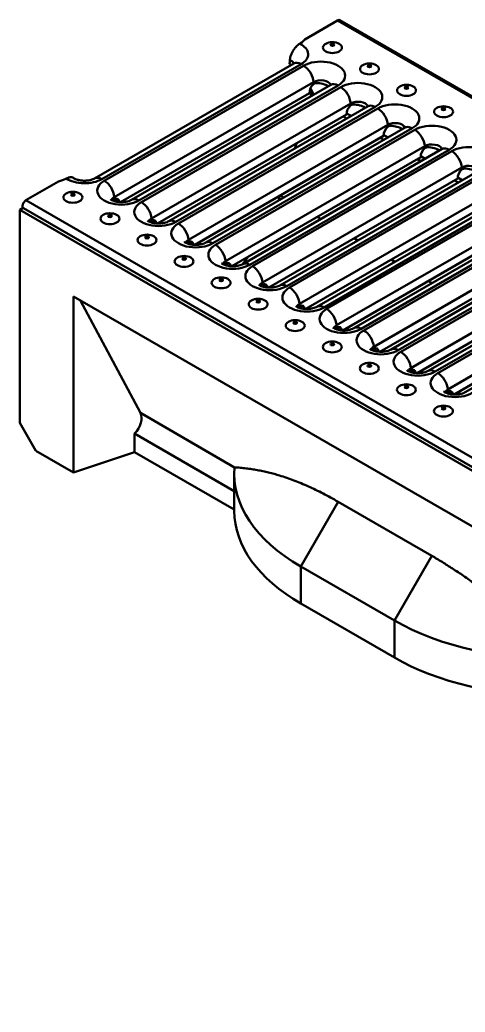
# Model space of a CAD drawing. Header units: millimetres. Extents: x 0 to 2100, y 0 to 1485.
# Drawn here: x 201.4 to 319.1, y 347.6 to 610 of the extents above; entities that cross this region are included whole.
import ezdxf

# ---------------------------------------------------------------- set-up
doc = ezdxf.new("R2010")
doc.units = ezdxf.units.MM
doc.header["$LTSCALE"] = 5
doc.layers.add('Sichtbare Kanten(DIN)', color=7, linetype='Continuous', lineweight=50)
doc.layers.add('Sichtbare tangentiale Kanten(DIN)', color=7, linetype='Continuous', lineweight=50)

msp = doc.modelspace()

# ---------------------------------------------------------------- linework, layer by layer
at = {"layer": 'Sichtbare Kanten(DIN)'}
for p, q in [((276.72, 604.827), (285.382, 609.828)), ((286.007, 609.89), (992.407, 202.05)), ((275.533, 603.733), (275.428, 603.673)), ((273.846, 598.446), (221.166, 568.031)), ((277.975, 590.63), (228.032, 561.795)), ((283.639, 592.791), (230.96, 562.377)), ((279.051, 590.286), (278.195, 591.842)), ((278.423, 591.427), (278.323, 589.722)), ((279.176, 590.215), (279.051, 590.286)), ((293.432, 587.137), (240.753, 556.723)), ((288.969, 584.56), (287.767, 585.255)), ((287.769, 584.976), (237.826, 556.141)), ((287.839, 583.908), (286.879, 584.462)), ((303.226, 581.483), (250.546, 551.068)), ((297.562, 579.321), (247.619, 550.487)), ((297.632, 578.253), (296.672, 578.808)), ((298.763, 578.906), (297.56, 579.6)), ((313.019, 575.829), (260.34, 545.414)), ((274.513, 577.322), (274.088, 575.969)), ((307.356, 573.667), (257.413, 544.833)), ((307.426, 572.599), (306.466, 573.153)), ((308.556, 573.252), (307.354, 573.946)), ((322.813, 570.174), (270.133, 539.76)), ((211.667, 567.268), (203.005, 562.267)), ((213.666, 568.014), (213.561, 567.954)), ((317.149, 568.013), (267.206, 539.178)), ((317.219, 566.945), (316.259, 567.499)), ((318.35, 567.598), (317.147, 568.292)), ((332.606, 564.52), (279.927, 534.106)), ((227.43, 561.841), (226.888, 562.154)), ((326.943, 562.359), (276.999, 533.524)), ((202.297, 560.226), (201.414, 559.715)), ((201.414, 503.377), (201.414, 559.715)), ((908.52, 151.467), (201.414, 559.715)), ((202.38, 560.164), (908.779, 152.324)), ((237.224, 556.187), (236.681, 556.5)), ((336.736, 556.704), (286.793, 527.87)), ((342.4, 558.866), (289.72, 528.451)), ((352.193, 553.212), (299.514, 522.797)), ((247.017, 550.532), (246.475, 550.846)), ((346.529, 551.05), (296.586, 522.216)), ((361.986, 547.557), (309.307, 517.143)), ((256.811, 544.878), (256.268, 545.191)), ((356.323, 545.396), (306.38, 516.561)), ((371.78, 541.903), (319.1, 511.489)), ((266.604, 539.224), (266.061, 539.537)), ((366.116, 539.742), (316.173, 510.907)), ((894.378, 144.935), (215.556, 536.853)), ((215.556, 490.313), (215.556, 536.853)), ((217.349, 535.818), (233.262, 506.013)), ((276.398, 533.57), (275.855, 533.883)), ((286.191, 527.915), (285.648, 528.229)), ((295.984, 522.261), (295.442, 522.574)), ((305.778, 516.607), (305.235, 516.92)), ((315.571, 510.953), (315.029, 511.266)), ((205.656, 496.029), (201.414, 503.377)), ((258.086, 485.354), (231.694, 500.592)), ((231.694, 500.592), (231.694, 495.693)), ((215.556, 490.313), (205.656, 496.029)), ((231.694, 495.693), (215.556, 490.313)), ((258.086, 480.455), (231.694, 495.693)), ((258.086, 489.905), (258.086, 480.107)), ((285.544, 482.531), (310.293, 468.242)), ((275.66, 465.41), (300.408, 451.121)), ((275.66, 455.612), (300.408, 441.323))]:
    msp.add_line(p, q, dxfattribs=at)
for centre, major_axis, ratio, start_param, end_param in [((285.382, 608.807), (0.625, 1.083), 0.5773503, 0, 0.7853982), ((271.997, 605.774), (5, 0), 0.5773503, 5.4977871, 5.948814), ((271.119, 597.747), (2.658, -0.556), 0.38606, 0.7684392, 1.0164256), ((280.912, 592.093), (2.658, -0.556), 0.38606, 0.7684392, 2.0892526), ((279.39, 591.446), (0.855, 1.813), 0.6252357, 0.8587812, 2.3042497), ((289.183, 585.792), (0.855, 1.813), 0.6252357, 0.8587812, 2.3042497), ((290.706, 586.439), (2.658, -0.556), 0.38606, 0.7684392, 2.0892526), ((298.977, 580.138), (0.855, 1.813), 0.6252357, 0.8587812, 2.3042497), ((300.499, 580.785), (2.658, -0.556), 0.38606, 0.7684392, 2.0892526), ((308.77, 574.484), (0.855, 1.813), 0.6252357, 0.8587812, 2.3042497), ((310.293, 575.13), (2.658, -0.556), 0.38606, 0.7684392, 2.0892526), ((318.563, 568.829), (0.855, 1.813), 0.6252357, 0.8587812, 2.3042497), ((320.086, 569.476), (2.658, -0.556), 0.38606, 0.7684392, 2.0892526), ((210.026, 569.995), (-5, 0), 0.5773503, 1.9051677, 2.3561945), ((203.005, 561.246), (-0.625, -1.083), 0.5773503, 3.9269908, 6.2831853), ((226.357, 560.828), (-0.855, -1.813), 0.6252357, 2.4041357, 3.7497182), ((225.474, 561.338), (0.855, 1.813), 0.6252357, 5.4458424, 5.813139), ((249.497, 562.165), (-16, -27.713), 0.5773503, 1.8917939, 1.9387052), ((236.15, 555.174), (-0.855, -1.813), 0.6252357, 2.4041357, 3.7497182), ((235.267, 555.683), (0.855, 1.813), 0.6252357, 5.4458424, 5.813139), ((245.944, 549.519), (-0.855, -1.813), 0.6252357, 2.4041357, 3.7497182), ((245.06, 550.029), (0.855, 1.813), 0.6252357, 5.4458424, 5.813139), ((255.737, 543.865), (-0.855, -1.813), 0.6252357, 2.4041357, 3.7497182), ((249.497, 562.165), (-16, -27.713), 0.5773503, 1.2791943, 1.3620751), ((254.854, 544.375), (0.855, 1.813), 0.6252357, 5.4458424, 5.813139), ((265.53, 538.211), (-0.855, -1.813), 0.6252357, 2.4041357, 3.7497182), ((264.647, 538.721), (0.855, 1.813), 0.6252357, 5.4458424, 5.813139), ((275.324, 532.557), (-0.855, -1.813), 0.6252357, 2.4041357, 3.7497182), ((274.441, 533.066), (0.855, 1.813), 0.6252357, 5.4458424, 5.813139), ((285.117, 526.902), (-0.855, -1.813), 0.6252357, 2.4041357, 3.7497182), ((284.234, 527.412), (0.855, 1.813), 0.6252357, 5.4458424, 5.813139), ((294.911, 521.248), (-0.855, -1.813), 0.6252357, 2.4041357, 3.7497182), ((294.028, 521.758), (0.855, 1.813), 0.6252357, 5.4458424, 5.813139), ((304.704, 515.594), (-0.855, -1.813), 0.6252357, 2.4041357, 3.7497182), ((303.821, 516.104), (0.855, 1.813), 0.6252357, 5.4458424, 5.813139), ((314.498, 509.94), (-0.855, -1.813), 0.6252357, 2.4041357, 3.7497182), ((313.614, 510.449), (0.855, 1.813), 0.6252357, 5.4458424, 5.813139), ((229.118, 503.074), (3.779, 3.456), 0.6979017, 4.7563226, 6.1065093), ((318.086, 489.905), (-60, 0), 0.5773503, 6.233143, 7.0685835), ((318.086, 480.107), (-60, 0), 0.5773503, 0, 0.7853982), ((342.835, 475.616), (60, 0), 0.5773503, 3.9269908, 4.7624313), ((342.835, 465.818), (60, 0), 0.5773503, 3.9269908, 4.7223896)]:
    msp.add_ellipse(centre, major_axis=major_axis, ratio=ratio, start_param=start_param, end_param=end_param, dxfattribs=at)
for centre in [(284.021, 602.653), (293.815, 596.999), (303.608, 591.344), (313.402, 585.69), (215.432, 563.053), (225.225, 557.398), (235.019, 551.744), (244.812, 546.09), (254.606, 540.436), (264.399, 534.782), (274.192, 529.127), (283.986, 523.473), (293.779, 517.819), (303.573, 512.165), (313.366, 506.51)]:
    msp.add_ellipse(centre, major_axis=(2.5, 0), ratio=0.5773503, dxfattribs=at)
for points, knots in [([(275.428, 603.673), (275.264, 603.578), (275.085, 603.456), (274.734, 603.172), (274.562, 603.011), (274.259, 602.691), (274.099, 602.503), (273.801, 602.101), (273.662, 601.888), (273.43, 601.486), (273.314, 601.261), (273.115, 600.803), (273.031, 600.57), (272.905, 600.149), (272.851, 599.921), (272.797, 599.579), (272.784, 599.46), (272.775, 599.347)], [0.55555776, 0.55555776, 0.55555776, 0.55555776, 0.62518056, 0.62518056, 0.69480335, 0.69480335, 0.76450244, 0.76450244, 0.83420152, 0.83420152, 0.90379047, 0.90379047, 0.97337941, 0.97337941, 1.04261917, 1.04261917, 1.08026168, 1.08026168, 1.08026168, 1.08026168]), ([(274.094, 598.622), (274.094, 598.622), (274.094, 598.622), (274.094, 598.621), (274.075, 598.601), (273.992, 598.538), (273.929, 598.494), (273.846, 598.446)], [5.99254708, 5.99254708, 5.99254708, 5.99254708, 5.99378738, 5.99378738, 6.13848635, 6.13848635, 6.28318531, 6.28318531, 6.28318531, 6.28318531]), ([(279.09, 593.035), (279.1, 593.042), (279.109, 593.049), (279.13, 593.063), (279.14, 593.071), (279.17, 593.09), (279.189, 593.101), (279.247, 593.133), (279.286, 593.153), (279.435, 593.214), (279.548, 593.242), (279.704, 593.257), (279.743, 593.259), (279.782, 593.26)], [0, 0, 0, 0, 0.004080736, 0.004080736, 0.00866605, 0.00866605, 0.016351881, 0.016351881, 0.031890083, 0.031890083, 0.072800189, 0.072800189, 0.086303969, 0.086303969, 0.086303969, 0.086303969]), ([(283.887, 592.967), (283.887, 592.967), (283.887, 592.967), (283.887, 592.967), (283.868, 592.947), (283.786, 592.883), (283.723, 592.84), (283.639, 592.791)], [5.99254708, 5.99254708, 5.99254708, 5.99254708, 5.99378738, 5.99378738, 6.13848635, 6.13848635, 6.28318531, 6.28318531, 6.28318531, 6.28318531]), ([(288.884, 587.381), (288.893, 587.388), (288.903, 587.395), (288.923, 587.409), (288.934, 587.416), (288.963, 587.435), (288.982, 587.447), (289.04, 587.479), (289.08, 587.498), (289.228, 587.56), (289.341, 587.588), (289.497, 587.603), (289.536, 587.605), (289.575, 587.606)], [0, 0, 0, 0, 0.004080736, 0.004080736, 0.00866605, 0.00866605, 0.016351881, 0.016351881, 0.031890083, 0.031890083, 0.072800189, 0.072800189, 0.086303969, 0.086303969, 0.086303969, 0.086303969]), ([(293.681, 587.313), (293.681, 587.313), (293.681, 587.313), (293.681, 587.313), (293.661, 587.293), (293.579, 587.229), (293.516, 587.186), (293.432, 587.137)], [5.99254708, 5.99254708, 5.99254708, 5.99254708, 5.99378738, 5.99378738, 6.13848635, 6.13848635, 6.28318531, 6.28318531, 6.28318531, 6.28318531]), ([(298.677, 581.727), (298.686, 581.734), (298.696, 581.741), (298.716, 581.755), (298.727, 581.762), (298.757, 581.781), (298.776, 581.792), (298.833, 581.825), (298.873, 581.844), (299.021, 581.906), (299.135, 581.933), (299.291, 581.949), (299.33, 581.951), (299.369, 581.951)], [0, 0, 0, 0, 0.004080736, 0.004080736, 0.00866605, 0.00866605, 0.016351881, 0.016351881, 0.031890083, 0.031890083, 0.072800189, 0.072800189, 0.086303969, 0.086303969, 0.086303969, 0.086303969]), ([(303.474, 581.659), (303.474, 581.659), (303.474, 581.659), (303.474, 581.659), (303.455, 581.639), (303.373, 581.575), (303.31, 581.531), (303.226, 581.483)], [5.99254708, 5.99254708, 5.99254708, 5.99254708, 5.99378738, 5.99378738, 6.13848635, 6.13848635, 6.28318531, 6.28318531, 6.28318531, 6.28318531]), ([(308.47, 576.073), (308.48, 576.08), (308.489, 576.086), (308.51, 576.101), (308.521, 576.108), (308.55, 576.127), (308.569, 576.138), (308.627, 576.171), (308.667, 576.19), (308.815, 576.252), (308.928, 576.279), (309.084, 576.295), (309.123, 576.297), (309.162, 576.297)], [0, 0, 0, 0, 0.004080736, 0.004080736, 0.00866605, 0.00866605, 0.016351881, 0.016351881, 0.031890083, 0.031890083, 0.072800189, 0.072800189, 0.086303969, 0.086303969, 0.086303969, 0.086303969]), ([(313.268, 576.005), (313.268, 576.005), (313.268, 576.005), (313.267, 576.004), (313.248, 575.984), (313.166, 575.921), (313.103, 575.877), (313.019, 575.829)], [5.99254708, 5.99254708, 5.99254708, 5.99254708, 5.99378738, 5.99378738, 6.13848635, 6.13848635, 6.28318531, 6.28318531, 6.28318531, 6.28318531]), ([(318.264, 570.418), (318.273, 570.425), (318.283, 570.432), (318.303, 570.446), (318.314, 570.454), (318.344, 570.473), (318.363, 570.484), (318.42, 570.516), (318.46, 570.536), (318.608, 570.597), (318.722, 570.625), (318.878, 570.64), (318.916, 570.642), (318.956, 570.643)], [0, 0, 0, 0, 0.004080736, 0.004080736, 0.00866605, 0.00866605, 0.016351881, 0.016351881, 0.031890083, 0.031890083, 0.072800189, 0.072800189, 0.086303969, 0.086303969, 0.086303969, 0.086303969]), ([(215.659, 568.13), (215.622, 568.157), (215.585, 568.181), (215.432, 568.269), (215.293, 568.322), (214.995, 568.379), (214.835, 568.383), (214.532, 568.353), (214.36, 568.316), (214.009, 568.193), (213.83, 568.109), (213.666, 568.014)], [1.36723959, 1.36723959, 1.36723959, 1.36723959, 1.38951635, 1.38951635, 1.45921544, 1.45921544, 1.52891452, 1.52891452, 1.59853731, 1.59853731, 1.66816011, 1.66816011, 1.66816011, 1.66816011]), ([(221.166, 568.031), (221.057, 567.968), (220.911, 567.896), (220.547, 567.754), (220.324, 567.683), (219.81, 567.561), (219.516, 567.511), (218.888, 567.449), (218.554, 567.438), (217.89, 567.462), (217.562, 567.497), (216.962, 567.603), (216.689, 567.673), (216.236, 567.825), (216.05, 567.905), (215.799, 568.036), (215.716, 568.09), (215.659, 568.131)], [6.2831853, 6.2831853, 6.2831853, 6.2831853, 6.472231, 6.472231, 6.6769629, 6.6769629, 6.8983554, 6.8983554, 7.1311041, 7.1311041, 7.3661996, 7.3661996, 7.593437, 7.593437, 7.8044199, 7.8044199, 7.9645249, 7.9645249, 7.9645249, 7.9645249]), ([(230.96, 562.377), (230.85, 562.314), (230.705, 562.242), (230.341, 562.1), (230.117, 562.029), (229.604, 561.906), (229.31, 561.857), (228.682, 561.794), (228.347, 561.784), (227.684, 561.808), (227.355, 561.843), (226.755, 561.949), (226.483, 562.019), (226.029, 562.171), (225.844, 562.251), (225.571, 562.394), (225.476, 562.457), (225.379, 562.532), (225.359, 562.553), (225.359, 562.553)], [6.2831853, 6.2831853, 6.2831853, 6.2831853, 6.472231, 6.472231, 6.6769629, 6.6769629, 6.8983554, 6.8983554, 7.1311041, 7.1311041, 7.3661996, 7.3661996, 7.593437, 7.593437, 7.8044199, 7.8044199, 7.9971278, 7.9971278, 8.1446199, 8.1446199, 8.1446199, 8.1446199]), ([(225.948, 562.21), (225.979, 562.261), (226.013, 562.308), (226.119, 562.433), (226.196, 562.501), (226.302, 562.567), (226.322, 562.578), (226.353, 562.594), (226.364, 562.6), (226.381, 562.608), (226.387, 562.611), (226.399, 562.616), (226.405, 562.618), (226.411, 562.621)], [0.007864404, 0.007864404, 0.007864404, 0.007864404, 0.029389751, 0.029389751, 0.068905962, 0.068905962, 0.077693724, 0.077693724, 0.082516728, 0.082516728, 0.085093648, 0.085093648, 0.087568489, 0.087568489, 0.087568489, 0.087568489]), ([(240.753, 556.723), (240.643, 556.659), (240.498, 556.588), (240.134, 556.445), (239.911, 556.375), (239.397, 556.252), (239.103, 556.202), (238.475, 556.14), (238.14, 556.13), (237.477, 556.154), (237.149, 556.189), (236.549, 556.295), (236.276, 556.365), (235.823, 556.516), (235.637, 556.597), (235.364, 556.74), (235.27, 556.803), (235.172, 556.878), (235.153, 556.899), (235.153, 556.899)], [6.2831853, 6.2831853, 6.2831853, 6.2831853, 6.472231, 6.472231, 6.6769629, 6.6769629, 6.8983554, 6.8983554, 7.1311041, 7.1311041, 7.3661996, 7.3661996, 7.593437, 7.593437, 7.8044199, 7.8044199, 7.9971278, 7.9971278, 8.1446199, 8.1446199, 8.1446199, 8.1446199]), ([(235.741, 556.556), (235.772, 556.606), (235.807, 556.654), (235.912, 556.779), (235.99, 556.847), (236.096, 556.913), (236.115, 556.924), (236.146, 556.94), (236.157, 556.946), (236.175, 556.954), (236.181, 556.956), (236.192, 556.962), (236.198, 556.964), (236.204, 556.967)], [0.007864404, 0.007864404, 0.007864404, 0.007864404, 0.029389751, 0.029389751, 0.068905962, 0.068905962, 0.077693724, 0.077693724, 0.082516728, 0.082516728, 0.085093648, 0.085093648, 0.087568489, 0.087568489, 0.087568489, 0.087568489]), ([(250.546, 551.068), (250.437, 551.005), (250.291, 550.934), (249.928, 550.791), (249.704, 550.72), (249.19, 550.598), (248.896, 550.548), (248.269, 550.486), (247.934, 550.475), (247.27, 550.499), (246.942, 550.534), (246.342, 550.641), (246.07, 550.711), (245.616, 550.862), (245.431, 550.943), (245.158, 551.085), (245.063, 551.148), (244.966, 551.224), (244.946, 551.244), (244.946, 551.244)], [6.2831853, 6.2831853, 6.2831853, 6.2831853, 6.472231, 6.472231, 6.6769629, 6.6769629, 6.8983554, 6.8983554, 7.1311041, 7.1311041, 7.3661996, 7.3661996, 7.593437, 7.593437, 7.8044199, 7.8044199, 7.9971278, 7.9971278, 8.1446199, 8.1446199, 8.1446199, 8.1446199]), ([(245.535, 550.902), (245.566, 550.952), (245.6, 551), (245.706, 551.124), (245.783, 551.193), (245.889, 551.258), (245.909, 551.27), (245.94, 551.286), (245.951, 551.291), (245.968, 551.299), (245.974, 551.302), (245.986, 551.307), (245.992, 551.31), (245.998, 551.312)], [0.007864404, 0.007864404, 0.007864404, 0.007864404, 0.029389751, 0.029389751, 0.068905962, 0.068905962, 0.077693724, 0.077693724, 0.082516728, 0.082516728, 0.085093648, 0.085093648, 0.087568489, 0.087568489, 0.087568489, 0.087568489]), ([(260.34, 545.414), (260.23, 545.351), (260.085, 545.28), (259.721, 545.137), (259.497, 545.066), (258.984, 544.944), (258.69, 544.894), (258.062, 544.832), (257.727, 544.821), (257.064, 544.845), (256.735, 544.88), (256.136, 544.986), (255.863, 545.056), (255.41, 545.208), (255.224, 545.288), (254.951, 545.431), (254.857, 545.494), (254.759, 545.57), (254.739, 545.59), (254.739, 545.59)], [6.2831853, 6.2831853, 6.2831853, 6.2831853, 6.472231, 6.472231, 6.6769629, 6.6769629, 6.8983554, 6.8983554, 7.1311041, 7.1311041, 7.3661996, 7.3661996, 7.593437, 7.593437, 7.8044199, 7.8044199, 7.9971278, 7.9971278, 8.1446199, 8.1446199, 8.1446199, 8.1446199]), ([(255.328, 545.247), (255.359, 545.298), (255.393, 545.345), (255.499, 545.47), (255.577, 545.538), (255.683, 545.604), (255.702, 545.615), (255.733, 545.632), (255.744, 545.637), (255.761, 545.645), (255.767, 545.648), (255.779, 545.653), (255.785, 545.656), (255.791, 545.658)], [0.007864404, 0.007864404, 0.007864404, 0.007864404, 0.029389751, 0.029389751, 0.068905962, 0.068905962, 0.077693724, 0.077693724, 0.082516728, 0.082516728, 0.085093648, 0.085093648, 0.087568489, 0.087568489, 0.087568489, 0.087568489]), ([(270.133, 539.76), (270.024, 539.697), (269.878, 539.625), (269.514, 539.483), (269.291, 539.412), (268.777, 539.289), (268.483, 539.24), (267.856, 539.177), (267.521, 539.167), (266.857, 539.191), (266.529, 539.226), (265.929, 539.332), (265.656, 539.402), (265.203, 539.554), (265.017, 539.634), (264.744, 539.777), (264.65, 539.84), (264.552, 539.915), (264.533, 539.936), (264.533, 539.936)], [6.2831853, 6.2831853, 6.2831853, 6.2831853, 6.472231, 6.472231, 6.6769629, 6.6769629, 6.8983554, 6.8983554, 7.1311041, 7.1311041, 7.3661996, 7.3661996, 7.593437, 7.593437, 7.8044199, 7.8044199, 7.9971278, 7.9971278, 8.1446199, 8.1446199, 8.1446199, 8.1446199]), ([(265.122, 539.593), (265.153, 539.644), (265.187, 539.691), (265.292, 539.816), (265.37, 539.884), (265.476, 539.95), (265.496, 539.961), (265.527, 539.977), (265.538, 539.983), (265.555, 539.991), (265.561, 539.994), (265.573, 539.999), (265.579, 540.001), (265.584, 540.004)], [0.007864404, 0.007864404, 0.007864404, 0.007864404, 0.029389751, 0.029389751, 0.068905962, 0.068905962, 0.077693724, 0.077693724, 0.082516728, 0.082516728, 0.085093648, 0.085093648, 0.087568489, 0.087568489, 0.087568489, 0.087568489]), ([(279.927, 534.106), (279.817, 534.042), (279.672, 533.971), (279.308, 533.828), (279.084, 533.758), (278.571, 533.635), (278.277, 533.585), (277.649, 533.523), (277.314, 533.513), (276.651, 533.537), (276.322, 533.572), (275.723, 533.678), (275.45, 533.748), (274.996, 533.899), (274.811, 533.98), (274.538, 534.123), (274.444, 534.186), (274.346, 534.261), (274.326, 534.282), (274.326, 534.282)], [6.2831853, 6.2831853, 6.2831853, 6.2831853, 6.472231, 6.472231, 6.6769629, 6.6769629, 6.8983554, 6.8983554, 7.1311041, 7.1311041, 7.3661996, 7.3661996, 7.593437, 7.593437, 7.8044199, 7.8044199, 7.9971278, 7.9971278, 8.1446199, 8.1446199, 8.1446199, 8.1446199]), ([(274.915, 533.939), (274.946, 533.989), (274.98, 534.037), (275.086, 534.162), (275.164, 534.23), (275.269, 534.296), (275.289, 534.307), (275.32, 534.323), (275.331, 534.329), (275.348, 534.337), (275.354, 534.339), (275.366, 534.345), (275.372, 534.347), (275.378, 534.35)], [0.007864404, 0.007864404, 0.007864404, 0.007864404, 0.029389751, 0.029389751, 0.068905962, 0.068905962, 0.077693724, 0.077693724, 0.082516728, 0.082516728, 0.085093648, 0.085093648, 0.087568489, 0.087568489, 0.087568489, 0.087568489]), ([(289.72, 528.451), (289.611, 528.388), (289.465, 528.317), (289.101, 528.174), (288.878, 528.103), (288.364, 527.981), (288.07, 527.931), (287.442, 527.869), (287.108, 527.858), (286.444, 527.882), (286.116, 527.917), (285.516, 528.024), (285.243, 528.094), (284.79, 528.245), (284.604, 528.326), (284.331, 528.468), (284.237, 528.532), (284.139, 528.607), (284.12, 528.627), (284.12, 528.627)], [6.2831853, 6.2831853, 6.2831853, 6.2831853, 6.472231, 6.472231, 6.6769629, 6.6769629, 6.8983554, 6.8983554, 7.1311041, 7.1311041, 7.3661996, 7.3661996, 7.593437, 7.593437, 7.8044199, 7.8044199, 7.9971278, 7.9971278, 8.1446199, 8.1446199, 8.1446199, 8.1446199]), ([(284.708, 528.285), (284.74, 528.335), (284.774, 528.383), (284.879, 528.508), (284.957, 528.576), (285.063, 528.641), (285.082, 528.653), (285.113, 528.669), (285.125, 528.674), (285.142, 528.682), (285.148, 528.685), (285.16, 528.69), (285.165, 528.693), (285.171, 528.695)], [0.007864404, 0.007864404, 0.007864404, 0.007864404, 0.029389751, 0.029389751, 0.068905962, 0.068905962, 0.077693724, 0.077693724, 0.082516728, 0.082516728, 0.085093648, 0.085093648, 0.087568489, 0.087568489, 0.087568489, 0.087568489]), ([(299.514, 522.797), (299.404, 522.734), (299.259, 522.663), (298.895, 522.52), (298.671, 522.449), (298.158, 522.327), (297.864, 522.277), (297.236, 522.215), (296.901, 522.204), (296.238, 522.228), (295.909, 522.263), (295.309, 522.369), (295.037, 522.439), (294.583, 522.591), (294.398, 522.671), (294.125, 522.814), (294.03, 522.877), (293.933, 522.953), (293.913, 522.973), (293.913, 522.973)], [6.2831853, 6.2831853, 6.2831853, 6.2831853, 6.472231, 6.472231, 6.6769629, 6.6769629, 6.8983554, 6.8983554, 7.1311041, 7.1311041, 7.3661996, 7.3661996, 7.593437, 7.593437, 7.8044199, 7.8044199, 7.9971278, 7.9971278, 8.1446199, 8.1446199, 8.1446199, 8.1446199]), ([(294.502, 522.63), (294.533, 522.681), (294.567, 522.728), (294.673, 522.853), (294.75, 522.921), (294.856, 522.987), (294.876, 522.998), (294.907, 523.015), (294.918, 523.02), (294.935, 523.028), (294.941, 523.031), (294.953, 523.036), (294.959, 523.039), (294.965, 523.041)], [0.007864404, 0.007864404, 0.007864404, 0.007864404, 0.029389751, 0.029389751, 0.068905962, 0.068905962, 0.077693724, 0.077693724, 0.082516728, 0.082516728, 0.085093648, 0.085093648, 0.087568489, 0.087568489, 0.087568489, 0.087568489]), ([(309.307, 517.143), (309.197, 517.08), (309.052, 517.008), (308.688, 516.866), (308.465, 516.795), (307.951, 516.672), (307.657, 516.623), (307.029, 516.56), (306.694, 516.55), (306.031, 516.574), (305.703, 516.609), (305.103, 516.715), (304.83, 516.785), (304.377, 516.937), (304.191, 517.017), (303.918, 517.16), (303.824, 517.223), (303.726, 517.298), (303.707, 517.319), (303.707, 517.319)], [6.2831853, 6.2831853, 6.2831853, 6.2831853, 6.472231, 6.472231, 6.6769629, 6.6769629, 6.8983554, 6.8983554, 7.1311041, 7.1311041, 7.3661996, 7.3661996, 7.593437, 7.593437, 7.8044199, 7.8044199, 7.9971278, 7.9971278, 8.1446199, 8.1446199, 8.1446199, 8.1446199]), ([(304.295, 516.976), (304.326, 517.027), (304.361, 517.074), (304.466, 517.199), (304.544, 517.267), (304.65, 517.333), (304.669, 517.344), (304.7, 517.36), (304.711, 517.366), (304.729, 517.374), (304.735, 517.377), (304.746, 517.382), (304.752, 517.385), (304.758, 517.387)], [0.007864404, 0.007864404, 0.007864404, 0.007864404, 0.029389751, 0.029389751, 0.068905962, 0.068905962, 0.077693724, 0.077693724, 0.082516728, 0.082516728, 0.085093648, 0.085093648, 0.087568489, 0.087568489, 0.087568489, 0.087568489]), ([(319.1, 511.489), (318.991, 511.425), (318.845, 511.354), (318.482, 511.211), (318.258, 511.141), (317.744, 511.018), (317.45, 510.969), (316.823, 510.906), (316.488, 510.896), (315.824, 510.92), (315.496, 510.955), (314.896, 511.061), (314.624, 511.131), (314.17, 511.282), (313.985, 511.363), (313.712, 511.506), (313.617, 511.569), (313.52, 511.644), (313.5, 511.665), (313.5, 511.665)], [6.2831853, 6.2831853, 6.2831853, 6.2831853, 6.472231, 6.472231, 6.6769629, 6.6769629, 6.8983554, 6.8983554, 7.1311041, 7.1311041, 7.3661996, 7.3661996, 7.593437, 7.593437, 7.8044199, 7.8044199, 7.9971278, 7.9971278, 8.1446199, 8.1446199, 8.1446199, 8.1446199]), ([(314.089, 511.322), (314.12, 511.372), (314.154, 511.42), (314.26, 511.545), (314.337, 511.613), (314.443, 511.679), (314.463, 511.69), (314.494, 511.706), (314.505, 511.712), (314.522, 511.72), (314.528, 511.723), (314.54, 511.728), (314.546, 511.73), (314.552, 511.733)], [0.007864404, 0.007864404, 0.007864404, 0.007864404, 0.029389751, 0.029389751, 0.068905962, 0.068905962, 0.077693724, 0.077693724, 0.082516728, 0.082516728, 0.085093648, 0.085093648, 0.087568489, 0.087568489, 0.087568489, 0.087568489])]:
    msp.add_open_spline(points, degree=3, knots=knots, dxfattribs=at)
for points, weights in [([(272.775, 599.347), (272.737, 598.827), (272.7, 598.327)], [1, 1.00020123327, 1.00000315487]), ([(258.161, 491.638), (271.101, 490.869), (285.544, 482.531)], [1, 1.08918624179, 1.08918624179]), ([(310.293, 468.242), (324.736, 459.903), (345.836, 441.018)], [1.08918624179, 1.08918624179, 1])]:
    msp.add_rational_spline(points, weights, degree=2, dxfattribs=at)
at = {"layer": 'Sichtbare tangentiale Kanten(DIN)'}
for p, q in [((991.782, 201.988), (285.382, 609.828)), ((223.041, 567.845), (275.72, 598.26)), ((276.413, 597.86), (223.733, 567.446)), ((226.374, 563.127), (279.053, 593.541)), ((279.053, 593.541), (279.09, 593.035)), ((232.834, 562.191), (285.513, 592.606)), ((286.206, 592.206), (233.527, 561.791)), ((236.167, 557.472), (288.847, 587.887)), ((288.847, 587.887), (288.884, 587.381)), ((242.627, 556.537), (295.307, 586.951)), ((295.999, 586.552), (243.32, 556.137)), ((245.961, 551.818), (298.64, 582.233)), ((252.421, 550.883), (305.1, 581.297)), ((305.793, 580.897), (253.113, 550.483)), ((298.64, 582.233), (298.677, 581.727)), ((255.754, 546.164), (308.434, 576.579)), ((262.214, 545.229), (314.894, 575.643)), ((315.586, 575.243), (262.907, 544.829)), ((308.434, 576.579), (308.47, 576.073)), ((265.548, 540.51), (318.227, 570.924)), ((272.008, 539.574), (324.687, 569.989)), ((325.38, 569.589), (272.7, 539.174)), ((318.227, 570.924), (318.264, 570.418)), ((275.341, 534.856), (328.021, 565.27)), ((281.801, 533.92), (334.481, 564.335)), ((203.005, 562.267), (909.404, 154.427)), ((226.374, 563.127), (226.411, 562.621)), ((271.171, 562.976), (270.211, 563.53)), ((335.173, 563.935), (282.494, 533.52)), ((285.135, 529.201), (337.814, 559.616)), ((236.167, 557.472), (236.204, 556.967)), ((280.965, 557.322), (280.005, 557.876)), ((291.595, 528.266), (344.274, 558.68)), ((344.967, 558.28), (292.287, 527.866)), ((294.928, 523.547), (347.607, 553.962)), ((245.961, 551.818), (245.998, 551.312)), ((290.758, 551.668), (289.798, 552.222)), ((301.388, 522.612), (354.067, 553.026)), ((354.76, 552.626), (302.081, 522.212)), ((255.754, 546.164), (255.791, 545.658)), ((300.551, 546.013), (299.592, 546.568)), ((304.721, 517.893), (357.401, 548.307)), ((311.181, 516.957), (363.861, 547.372)), ((364.554, 546.972), (311.874, 516.557)), ((310.345, 540.359), (309.385, 540.913)), ((314.515, 512.239), (367.194, 542.653)), ((265.548, 540.51), (265.584, 540.004)), ((275.341, 534.856), (275.378, 534.35)), ((285.135, 529.201), (285.171, 528.695)), ((294.928, 523.547), (294.965, 523.041)), ((304.721, 517.893), (304.758, 517.387)), ((314.515, 512.239), (314.552, 511.733)), ((258.161, 491.638), (233.262, 506.013)), ((275.66, 465.41), (285.544, 482.531)), ((300.408, 451.121), (310.293, 468.242)), ((275.66, 465.41), (275.66, 455.612)), ((300.408, 451.121), (300.408, 441.323))]:
    msp.add_line(p, q, dxfattribs=at)
for centre, major_axis, start_param, end_param in [((271.17, 600.887), (6.435, 0), 5.4977871, 7.1307815), ((271.17, 598.093), (2.701, 0), 0.2141218, 0.9340603), ((275.72, 595.199), (-1.874, 3.247), 5.4977871, 6.2831853), ((280.963, 595.233), (6.435, 0), 5.4977871, 8.6393798), ((276.413, 594.799), (1.874, -3.247), 0.8726646, 2.3561945), ((280.963, 592.439), (2.701, 0), 0.2141218, 2.3561945), ((290.756, 589.579), (6.435, 0), 5.4977871, 8.6393798), ((285.513, 589.545), (-1.874, 3.247), 5.4977871, 6.2831853), ((286.206, 589.145), (1.874, -3.247), 0.8726646, 2.3561945), ((290.756, 586.784), (2.701, 0), 0.2141218, 2.3561945), ((300.55, 583.924), (6.435, 0), 5.4977871, 8.6393798), ((295.307, 583.891), (-1.874, 3.247), 5.4977871, 6.2831853), ((295.999, 583.491), (1.874, -3.247), 0.8726646, 2.3561945), ((300.55, 581.13), (2.701, 0), 0.2141218, 2.3561945), ((305.1, 578.236), (-1.874, 3.247), 5.4977871, 6.2831853), ((310.343, 578.27), (6.435, 0), 5.4977871, 8.6393798), ((305.793, 577.836), (1.874, -3.247), 0.8726646, 2.3561945), ((310.343, 575.476), (2.701, 0), 0.2141218, 2.3561945), ((314.894, 572.582), (-1.874, 3.247), 5.4977871, 6.2831853), ((320.137, 572.616), (6.435, 0), 5.4977871, 8.6393798), ((315.586, 572.182), (1.874, -3.247), 0.8726646, 2.3561945), ((320.137, 569.822), (2.701, 0), 0.2141218, 2.3561945), ((218.49, 570.473), (6.435, 0), 3.8647928, 5.4977871), ((223.041, 564.785), (-1.874, 3.247), 5.4977871, 6.2831853), ((228.284, 564.818), (-6.435, 0), 5.4977871, 8.6393798), ((223.733, 564.385), (-1.874, 3.247), 4.0142573, 5.4977871), ((228.284, 562.024), (-2.701, 0), 5.4977871, 6.0688254), ((232.834, 559.13), (-1.874, 3.247), 5.4977871, 6.2831853), ((238.077, 559.164), (-6.435, 0), 5.4977871, 8.6393798), ((233.527, 558.73), (-1.874, 3.247), 4.0142573, 5.4977871), ((238.077, 556.37), (-2.701, 0), 5.4977871, 6.0688254), ((242.627, 553.476), (-1.874, 3.247), 5.4977871, 6.2831853), ((247.87, 553.51), (-6.435, 0), 5.4977871, 8.6393798), ((243.32, 553.076), (-1.874, 3.247), 4.0142573, 5.4977871), ((247.87, 550.716), (-2.701, 0), 5.4977871, 6.0688254), ((252.421, 547.822), (-1.874, 3.247), 5.4977871, 6.2831853), ((257.664, 547.856), (-6.435, 0), 5.4977871, 8.6393798), ((253.113, 547.422), (-1.874, 3.247), 4.0142573, 5.4977871), ((257.664, 545.061), (-2.701, 0), 5.4977871, 6.0688254), ((262.214, 542.168), (-1.874, 3.247), 5.4977871, 6.2831853), ((267.457, 542.201), (-6.435, 0), 5.4977871, 8.6393798), ((262.907, 541.768), (-1.874, 3.247), 4.0142573, 5.4977871), ((267.457, 539.407), (-2.701, 0), 5.4977871, 6.0688254), ((272.008, 536.513), (-1.874, 3.247), 5.4977871, 6.2831853), ((277.251, 536.547), (-6.435, 0), 5.4977871, 8.6393798), ((272.7, 536.113), (-1.874, 3.247), 4.0142573, 5.4977871), ((277.251, 533.753), (-2.701, 0), 5.4977871, 6.0688254), ((281.801, 530.859), (-1.874, 3.247), 5.4977871, 6.2831853), ((287.044, 530.893), (-6.435, 0), 5.4977871, 8.6393798), ((282.494, 530.459), (-1.874, 3.247), 4.0142573, 5.4977871), ((287.044, 528.099), (-2.701, 0), 5.4977871, 6.0688254), ((291.595, 525.205), (-1.874, 3.247), 5.4977871, 6.2831853), ((296.838, 525.239), (-6.435, 0), 5.4977871, 8.6393798), ((292.287, 524.805), (-1.874, 3.247), 4.0142573, 5.4977871), ((296.838, 522.445), (-2.701, 0), 5.4977871, 6.0688254), ((301.388, 519.551), (-1.874, 3.247), 5.4977871, 6.2831853), ((306.631, 519.584), (-6.435, 0), 5.4977871, 8.6393798), ((302.081, 519.151), (-1.874, 3.247), 4.0142573, 5.4977871), ((306.631, 516.79), (-2.701, 0), 5.4977871, 6.0688254), ((311.181, 513.896), (-1.874, 3.247), 5.4977871, 6.2831853), ((316.424, 513.93), (-6.435, 0), 5.4977871, 8.6393798), ((311.874, 513.496), (-1.874, 3.247), 4.0142573, 5.4977871), ((316.424, 511.136), (-2.701, 0), 5.4977871, 6.0688254)]:
    msp.add_ellipse(centre, major_axis=major_axis, ratio=0.5773503, start_param=start_param, end_param=end_param, dxfattribs=at)
for centre, major_axis in [((284.021, 603.38), (0.511, 0)), ((293.815, 597.726), (0.511, 0)), ((303.608, 592.072), (0.511, 0)), ((313.402, 586.417), (0.511, 0)), ((215.432, 563.78), (-0.511, 0)), ((225.225, 558.126), (-0.511, 0)), ((235.019, 552.472), (-0.511, 0)), ((244.812, 546.817), (-0.511, 0)), ((254.606, 541.163), (-0.511, 0)), ((264.399, 535.509), (-0.511, 0)), ((274.192, 529.855), (-0.511, 0)), ((283.986, 524.2), (-0.511, 0)), ((293.779, 518.546), (-0.511, 0)), ((303.573, 512.892), (-0.511, 0)), ((313.366, 507.238), (-0.511, 0))]:
    msp.add_ellipse(centre, major_axis=major_axis, ratio=0.5773503, dxfattribs=at)

doc.saveas('drawing.dxf')
